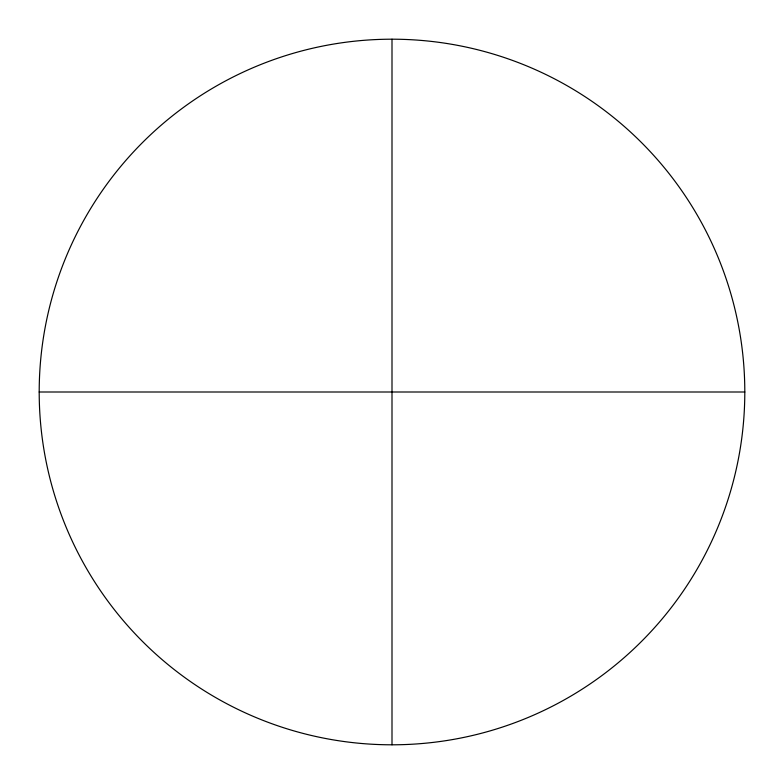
<?xml version="1.0" encoding="UTF-8"?>
<svg xmlns="http://www.w3.org/2000/svg" width="784" height="784" viewBox="0 0 784 784"><rect width="100%" height="100%" fill="white"/><g stroke="black" fill="none" stroke-linecap="round" stroke-linejoin="round"><path stroke-width="1.18" d="M39.2 392L744.8 392A352.8 352.8 0 0 0 215.6 86.465A352.8 352.8 0 0 0 215.6 697.535A352.8 352.8 0 0 0 744.8 392M392 39.2L392 744.8"/></g></svg>
